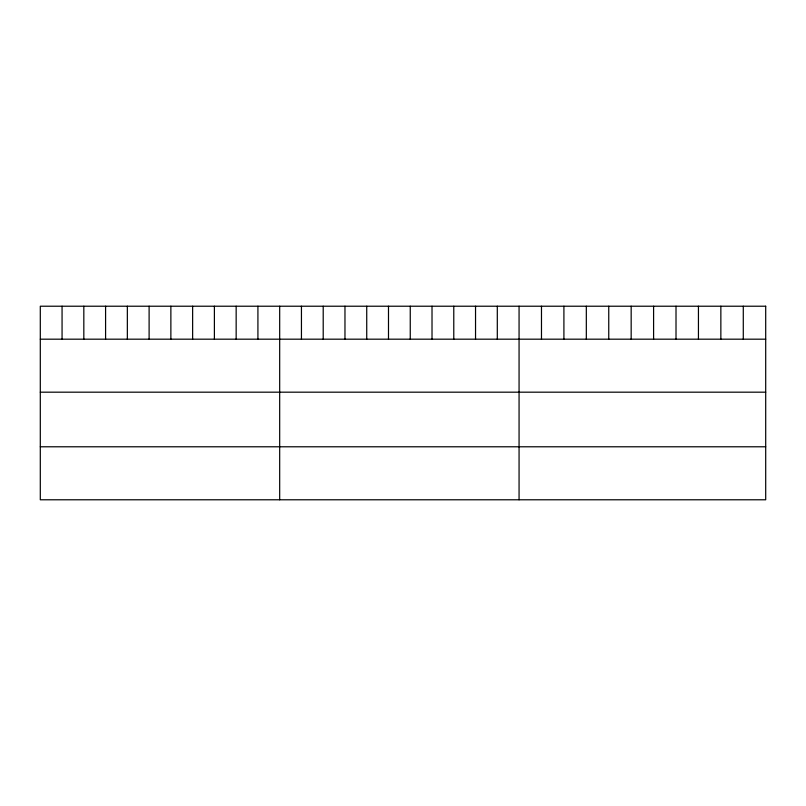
<?xml version="1.0" encoding="UTF-8"?>
<svg xmlns="http://www.w3.org/2000/svg" width="806" height="806" viewBox="0 0 806 806"><rect width="100%" height="100%" fill="white"/><g stroke="black" fill="none" stroke-linecap="round" stroke-linejoin="round"><path stroke-width="1.21" d="M40.3 339.185L765.7 339.185M40.3 392.179L765.7 392.179M40.3 446.786L765.7 446.786M743.283 306.22L743.283 339.185M720.856 306.22L720.856 339.185M698.439 306.22L698.439 339.185M676.012 306.22L676.012 339.185M653.595 306.22L653.595 339.185M631.169 306.22L631.169 339.185M608.752 306.22L608.752 339.185M586.325 306.22L586.325 339.185M563.908 306.22L563.908 339.185M541.481 306.22L541.481 339.185M519.064 306.22L519.064 499.78M497.302 306.22L497.302 339.185M475.54 306.22L475.54 339.185M453.778 306.22L453.778 339.185M432.016 306.22L432.016 339.185M410.254 306.22L410.254 339.185M388.492 306.22L388.492 339.185M366.73 306.22L366.73 339.185M344.968 306.22L344.968 339.185M323.206 306.22L323.206 339.185M301.444 306.22L301.444 339.185M279.682 306.22L279.682 499.78M257.92 306.22L257.92 339.185M236.158 306.22L236.158 339.185M214.396 306.22L214.396 339.185M192.634 306.22L192.634 339.185M170.872 306.22L170.872 339.185M149.11 306.22L149.11 339.185M127.348 306.22L127.348 339.185M105.586 306.22L105.586 339.185M83.824 306.22L83.824 339.185M62.062 306.22L62.062 339.185M765.7 306.22L40.3 306.22L40.3 499.78L765.7 499.78L765.7 306.22"/></g></svg>
